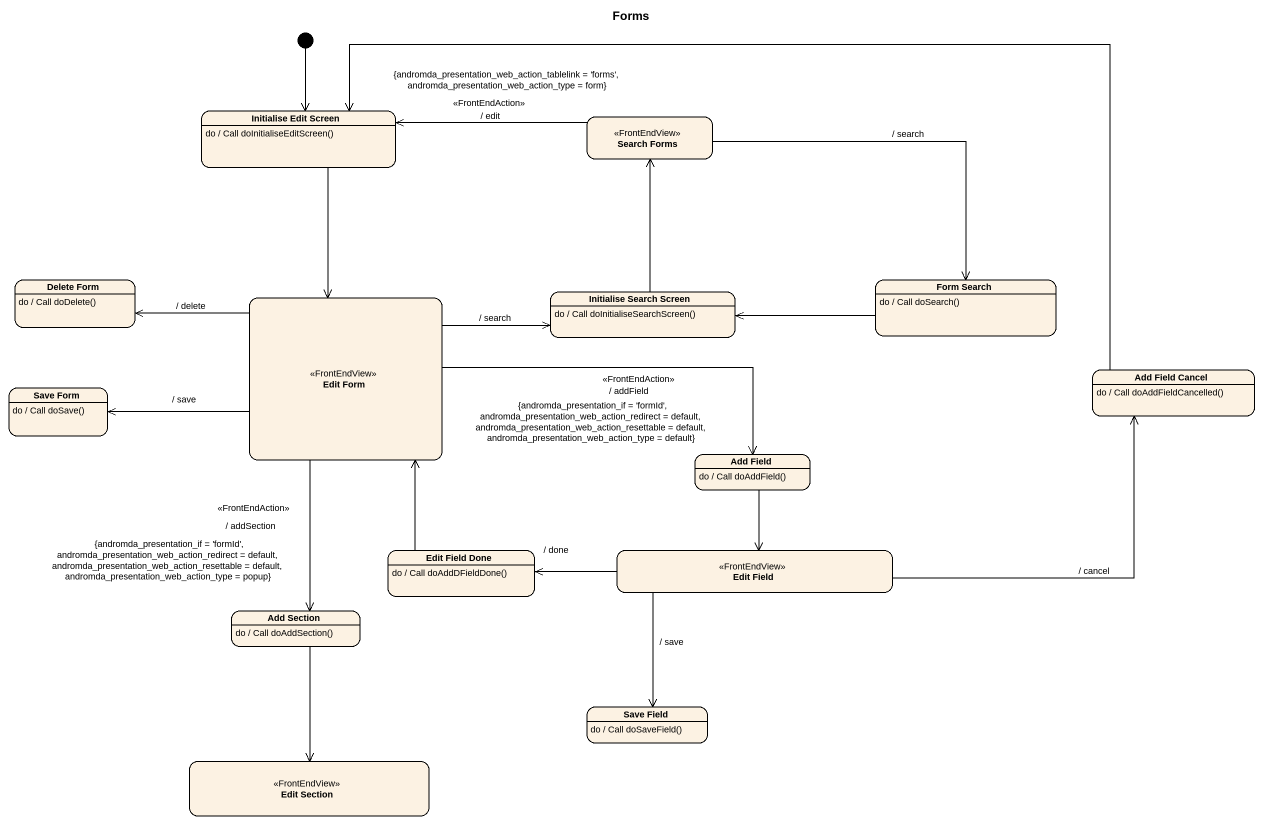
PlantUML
@startuml
title Forms
hide empty description
state "Initialise Edit Screen" as Initialise_Edit_Screen
Initialise_Edit_Screen : do / Call doInitialiseEditScreen()
state "Search Forms" as Search_Forms <<FrontEndView>>
state "Delete Form" as Delete_Form
Delete_Form : do / Call doDelete()
state "Edit Form" as Edit_Form <<FrontEndView>>
state "Initialise Search Screen" as Initialise_Search_Screen
Initialise_Search_Screen : do / Call doInitialiseSearchScreen()
state "Form Search" as Form_Search
Form_Search : do / Call doSearch()
state "Save Form" as Save_Form
Save_Form : do / Call doSave()
state "Add Field Cancel" as Add_Field_Cancel
Add_Field_Cancel : do / Call doAddFieldCancelled()
state "Add Field" as Add_Field
Add_Field : do / Call doAddField()
state "Edit Field Done" as Edit_Field_Done
Edit_Field_Done : do / Call doAddDFieldDone()
state "Edit Field" as Edit_Field <<FrontEndView>>
state "Add Section" as Add_Section
Add_Section : do / Call doAddSection()
state "Save Field" as Save_Field
Save_Field : do / Call doSaveField()
state "Edit Section" as Edit_Section <<FrontEndView>>
[*] --> Initialise_Edit_Screen
Initialise_Edit_Screen --> Edit_Form
Search_Forms -left-> Initialise_Edit_Screen : {andromda_presentation_web_action_tablelink = 'forms', andromda_presentation_web_action_type = form}\n<<FrontEndAction>>\n/ edit
Search_Forms -right-> Form_Search : / search
Edit_Form -left-> Delete_Form : / delete
Edit_Form -right-> Initialise_Search_Screen : / search
Edit_Form -left-> Save_Form : / save
Edit_Form -right-> Add_Field : <<FrontEndAction>>\n/ addField\n{andromda_presentation_if = 'formId', andromda_presentation_web_action_redirect = default, andromda_presentation_web_action_resettable = default, andromda_presentation_web_action_type = default}
Edit_Form --> Add_Section : <<FrontEndAction>>\n/ addSection\n{andromda_presentation_if = 'formId', andromda_presentation_web_action_redirect = default, andromda_presentation_web_action_resettable = default, andromda_presentation_web_action_type = popup}
Initialise_Search_Screen -up-> Search_Forms
Form_Search -left-> Initialise_Search_Screen
Add_Field_Cancel -left-> Initialise_Edit_Screen
Add_Field --> Edit_Field
Edit_Field_Done -up-> Edit_Form
Edit_Field -right-> Add_Field_Cancel : / cancel
Edit_Field -left-> Edit_Field_Done : / done
Edit_Field --> Save_Field : / save
Add_Section --> Edit_Section
@enduml
